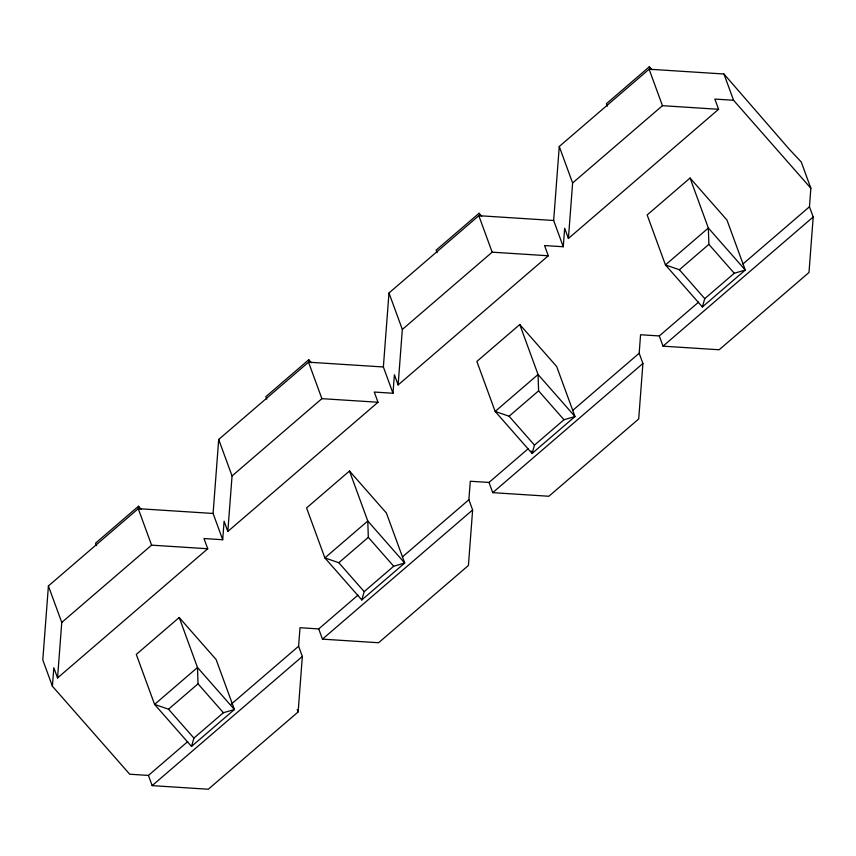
<?xml version="1.0" encoding="UTF-8"?>
<svg xmlns="http://www.w3.org/2000/svg" width="856" height="856" viewBox="0 0 856 856"><rect width="100%" height="100%" fill="white"/><g stroke="black" fill="none" stroke-linecap="round" stroke-linejoin="round"><path stroke-width="1.28" d="M52.409 686.223L53.81 667.723L57.555 677.931L207.73 548.75L203.985 538.531L222.699 539.729L213.091 513.461L138.244 508.667L48.407 585.953L42.8 659.955L52.409 686.223L129.716 774.22L148.43 775.418L187.732 741.606M57.555 677.931L61.76 622.43L48.407 585.953M213.091 513.461L218.697 439.46L308.535 362.184L383.37 366.978L392.99 393.246L374.275 392.048L378.01 402.256L227.835 531.448L224.101 521.229L222.699 539.729M227.835 531.448L232.051 475.947L218.697 439.46M148.43 775.418L152.165 785.626L208.297 789.232L298.134 711.946L302.339 656.445L298.605 646.227L300.007 627.726L318.71 628.925L358.022 595.113M383.37 366.978L388.988 292.977L478.814 215.691L553.661 220.495L563.269 246.753L544.566 245.554L548.3 255.773L398.126 384.954L394.391 374.746L392.99 393.246M398.126 384.954L402.331 329.453L388.988 292.977M318.71 628.925L322.455 639.143L378.587 642.738L468.425 565.463L472.63 509.962L468.885 499.744L470.286 481.243L489.001 482.442L528.312 448.63M553.661 220.495L559.268 146.483L649.105 69.208L723.941 74.001L789.093 149.008L801.248 161.998L810.867 188.267L809.466 206.767L813.2 216.985L808.995 272.486L719.158 349.762L663.025 346.166L659.291 335.948L640.577 334.75L639.175 353.25L642.91 363.468L638.704 418.969L548.867 496.255L492.735 492.66L489.001 482.442M563.269 246.753L564.671 228.252L568.416 238.471L718.591 109.29L714.846 99.071L733.56 100.27L810.867 188.267M568.416 238.471L572.621 182.97L559.268 146.483M191.509 746.432L193.905 738.097L223.405 712.727L234.416 709.517L216.119 659.537L179.204 617.508L136.297 654.412L154.583 704.402L191.509 746.432L234.416 709.517L197.49 667.487L179.204 617.508M361.799 599.938L364.196 591.614L393.696 566.233L404.706 563.034L386.409 513.044L349.483 471.014L306.576 507.929L324.873 557.909L361.799 599.938L404.706 563.034L367.78 521.004L349.483 471.014M519.774 324.531L538.06 374.511L574.986 416.54L563.986 419.75L534.486 445.131L532.079 453.455L495.153 411.426L476.867 361.435L519.774 324.531L556.7 366.561L574.986 416.54L532.079 453.455L531.169 450.952M702.369 306.962L704.766 298.637L734.266 273.267L745.276 270.057L726.979 220.067L690.064 178.037L647.157 214.952L665.444 264.932L702.369 306.962L745.276 270.057L708.351 228.028L690.064 178.037M141.122 509.234L138.479 506.238L95.572 543.143L96.493 545.647M311.402 362.751L308.77 359.745L265.863 396.66L266.772 399.153M481.693 216.258L479.05 213.262L436.143 250.166L437.063 252.67M651.983 69.775L649.34 66.768L606.433 103.683L607.353 106.176M61.76 622.43L151.598 545.154L207.73 548.75M232.051 475.947L321.888 398.661L378.01 402.256M402.331 329.453L492.168 252.178L548.3 255.773M572.621 182.97L662.458 105.684L718.591 109.29M168.525 709.207L198.025 683.837L197.49 667.487L154.583 704.402L168.525 709.207L193.905 738.097M338.815 562.724L368.315 537.343L367.78 521.004L324.873 557.909L338.815 562.724L364.196 591.614M509.095 416.23L538.595 390.86L538.06 374.511L495.153 411.426L509.095 416.23L534.486 445.131M679.386 269.747L708.886 244.367L708.351 228.028L665.444 264.932L679.386 269.747L704.766 298.637M231.077 704.317L298.605 646.227M402.374 556.967L468.885 499.744M572.653 410.473L639.175 353.25M659.291 335.948L698.592 302.136M742.944 263.99L809.466 206.767M152.165 785.626L302.339 656.445M322.455 639.143L472.63 509.962M492.735 492.66L642.91 363.468M663.025 346.166L813.2 216.985M708.886 244.367L734.266 273.267M538.595 390.86L563.986 419.75M368.315 537.343L393.696 566.233M198.025 683.837L223.405 712.727M723.941 74.001L733.56 100.27M649.34 66.768L650.26 69.272M649.105 69.208L662.458 105.684M479.05 213.262L479.97 215.755M478.814 215.691L492.168 252.178M308.77 359.745L309.679 362.249M308.535 362.184L321.888 398.661M297.246 709.517L298.134 711.946M138.479 506.238L139.4 508.732M138.244 508.667L151.598 545.154"/></g></svg>
